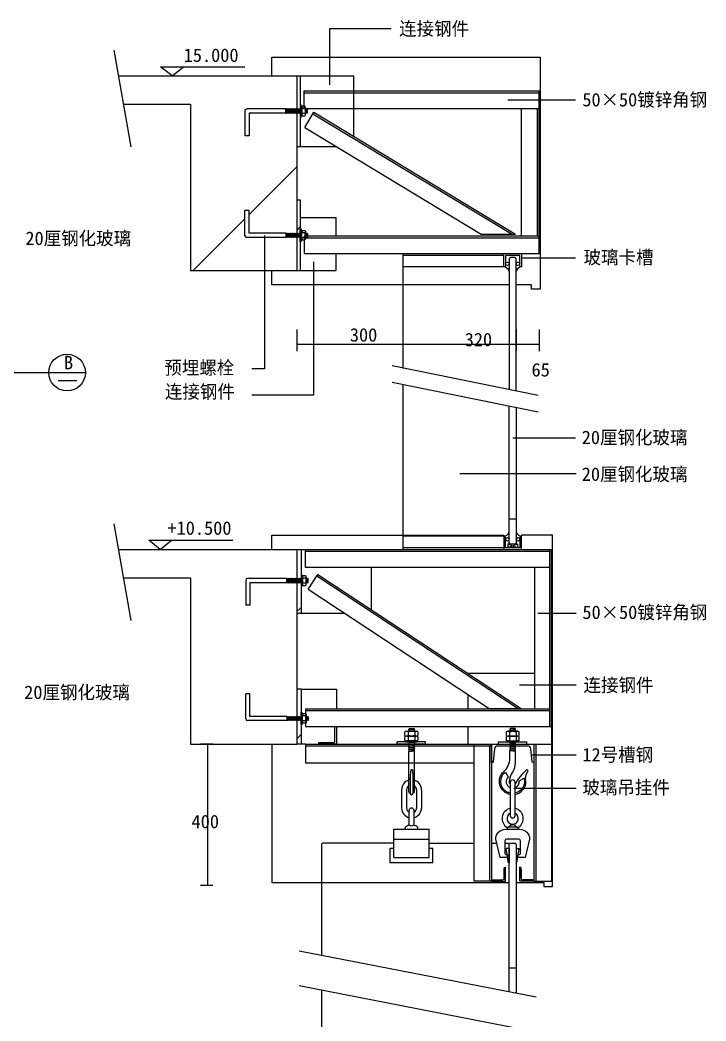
# Model space of a CAD drawing. Header units: metres. Extents: x 109725 to 113155, y 37752 to 42368.
# Drawn here: x 111217 to 113155, y 39538 to 42368 of the extents above; entities that cross this region are included whole.
import ezdxf

# ---------------------------------------------------------------- set-up
doc = ezdxf.new("R2010")
doc.units = ezdxf.units.M
for name, color, linetype in [('2', 2, 'Continuous'), ('3', 5, 'Continuous'), ('4', 4, 'Continuous'), ('7', 7, 'Continuous'), ('BH', 3, 'Continuous'), ('Dim', 3, 'Continuous'), ('TEXT', 7, 'Continuous')]:
    doc.layers.add(name, color=color, linetype=linetype)

# ---------------------------------------------------------------- blocks, each defined once
blk = doc.blocks.new('YU')
for p, q in [((28.5, 12), (139.37, 12)), ((28.5, 0), (132.37, 0))]:
    blk.add_line(p, q)
at = {"layer": '3'}
for p, q in [((-30.5, 0), (-31.5, 12)), ((-29.4, 11.05), (-28.6, 0.95)), ((-26.5, 0), (-27.5, 12)), ((-26.5, 0), (-26.5, 11.55)), ((-25.3, 12.7), (-17.4, 12.7)), ((-16.2, 15.9), (-16.2, -4.35)), ((-14.1, -6.08), (-14.1, 17.63)), ((-12, 0), (-12, 11.55)), ((-10.9, 11.05), (-10.1, 0.95)), ((-8, 0), (-9, 12)), ((-6.9, 11.05), (-6.1, 0.95)), ((-4, 0), (-5, 12)), ((-2.9, 11.05), (-2.1, 0.95)), ((0, 0), (-1, 12)), ((1.1, 11.05), (1.9, 0.95)), ((4, 0), (3, 12)), ((5.1, 11.05), (5.9, 0.95)), ((8, 0), (7, 12)), ((9.1, 11.05), (9.9, 0.95)), ((12, 0), (11, 12)), ((13.1, 11.05), (13.9, 0.95)), ((16, 0), (15, 12)), ((17.1, 11.05), (17.9, 0.95)), ((20, 0), (19, 12)), ((21.1, 11.05), (21.9, 0.95)), ((24, 0), (23, 12)), ((25.1, 11.05), (25.9, 0.95)), ((28, 0), (27, 12)), ((28.5, 0), (28.5, 12)), ((-25.3, -1.16), (-17.4, -1.15))]:
    blk.add_line(p, q, dxfattribs=at)
for points in [[(28.5, 0.25), (28, 0), (25.9, 0.95), (24, 0), (21.9, 0.95), (20, 0), (17.9, 0.95), (16, 0), (13.9, 0.95), (12, 0), (9.9, 0.95), (8, 0), (5.9, 0.95), (4, 0), (1.9, 0.95), (0, 0), (-2.1, 0.95), (-4, 0), (-6.1, 0.95), (-8, 0), (-10.1, 0.95), (-12, 0), (-12, -12.08), (-14.1, -12.08), (-14.1, -6.08), (-16.2, -6.08), (-16.2, -4.35, -0.2), (-17.6, -8.08), (-25.1, -8.08, -0.2), (-26.5, -4.66), (-26.5, 0), (-28.6, 0.95), (-30.5, 0), (-32.5, 0.91), (-32.5, 11.5), (-31.5, 12), (-29.4, 11.05), (-27.5, 12), (-26.5, 11.55), (-26.5, 16.2, -0.23), (-25.1, 19.63), (-17.6, 19.63, -0.19), (-16.2, 15.9), (-16.2, 17.63), (-14.1, 17.63), (-14.1, 23.63), (-12, 23.63), (-12, 11.55), (-10.9, 11.05), (-9, 12), (-6.9, 11.05), (-5, 12), (-2.9, 11.05), (-1, 12), (1.1, 11.05), (3, 12), (5.1, 11.05), (7, 12), (9.1, 11.05), (11, 12), (13.1, 11.05), (15, 12), (17.1, 11.05), (19, 12), (21.1, 11.05), (23, 12), (25.1, 11.05), (27, 12), (28.5, 11.32)], [(-26.5, 15.9, 0.22), (-25.3, 12.7, 0.17), (-25.3, -1.16, 0.1), (-26.5, -4.36)], [(-16.2, 15.9, -0.22), (-17.4, 12.7, -0.17), (-17.4, -1.15, -0.1), (-16.2, -4.35)]]:
    blk.add_lwpolyline(points, format="xyb", dxfattribs=at)
at = {"layer": 'BH'}
for p, q in [((132.37, 0), (132.37, -63.81)), ((144.37, 7), (144.37, -63.81)), ((132.37, -63.81), (144.37, -63.81))]:
    blk.add_line(p, q, dxfattribs=at)
blk.add_arc((139.37, 7), 5, 0, 90, dxfattribs=at)
blk = doc.blocks.new('C5')
for p, q in [((-5, 45), (-5, 10)), ((0, 50), (0, 0)), ((0, 49.69), (0, 12.69)), ((0, 48.64), (0, 48.64)), ((0, 35.94), (0, 35.94)), ((-50, 0), (-50, 0)), ((0, 0), (-50, 0)), ((-10, 5), (-45, 5)), ((-42, 5), (-13, 5))]:
    blk.add_line(p, q)
for centre, start, end in [((0, 45), 90, 180), ((-45, 0), 90, 180), ((-10, 10), 270, 0)]:
    blk.add_arc(centre, 5, start, end)
blk = doc.blocks.new('ST-U12')
at = {"layer": '4', "color": 7}
blk.add_lwpolyline([(53, 119.5), (53, 120), (0, 120), (0, 0), (53, 0), (53, 0.5, 0.38), (49.02, 4.96), (14.5, 9, -0.41), (5.5, 18), (5.5, 102, -0.41), (14.5, 111), (49.02, 115.04, 0.38)], format="xyb", close=True, dxfattribs=at)
blk = doc.blocks.new('ST-L50')
at = {"layer": '7'}
blk.add_lwpolyline([(0, 1, 0.41), (1, 0), (50, 0), (50, 2.67, 0.41), (48, 4.67), (6.67, 4.67, -0.41), (4.67, 6.67), (4.67, 48, 0.41), (2.67, 50), (0, 50)], format="xyb", close=True, dxfattribs=at)

msp = doc.modelspace()

# ---------------------------------------------------------------- hatches: boundary and pattern name
at = {"layer": 'BH'}
h = msp.add_hatch(dxfattribs=at)
h.set_pattern_fill('AR-CONC', scale=20)
h.paths.add_polyline_path([(111852.33, 42041.02), (111852.33, 42111.83, -0.41), (111857.33, 42116.83), (111969.7, 42116.83), (111971.61, 42115.88), (111975.76, 42117.77), (111975.61, 42115.88), (111979.76, 42117.77), (111979.61, 42115.88), (111983.76, 42117.77), (111983.61, 42115.88), (111987.76, 42117.77), (111987.61, 42115.88), (111991.76, 42117.77), (111991.61, 42115.88), (111995.76, 42117.77), (111995.61, 42115.88), (111998.71, 42117.29), (111998.71, 42210.06), (111494.37, 42210.06), (111508.44, 42130.06), (111698.71, 42130.06), (111698.71, 41660.06), (111998.71, 41660.06), (111998.71, 41752.83), (111995.61, 41754.24), (111991.76, 41752.31), (111991.76, 41752.35), (111987.61, 41754.24), (111983.76, 41752.31), (111983.76, 41752.35), (111979.61, 41754.24), (111975.76, 41752.31), (111975.76, 41752.35), (111971.61, 41754.24), (111968.2, 41752.53), (111968.2, 41753.28), (111857.33, 41753.28, -0.41), (111852.33, 41758.28), (111852.33, 41829.09), (111864.33, 41829.09), (111864.33, 41765.28), (111968.7, 41765.28), (111970.8, 41764.33), (111974.65, 41766.25), (111974.65, 41766.22), (111978.8, 41764.33), (111982.65, 41766.25), (111982.65, 41766.22), (111986.8, 41764.33), (111990.65, 41766.25), (111990.65, 41766.22), (111994.8, 41764.33), (111998.71, 41766.28), (111998.71, 42103.83), (111994.8, 42105.78), (111990.65, 42103.9), (111990.8, 42105.78), (111986.65, 42103.9), (111986.8, 42105.78), (111982.65, 42103.9), (111982.8, 42105.78), (111978.65, 42103.9), (111978.8, 42105.78), (111974.65, 42103.9), (111974.8, 42105.78), (111970.65, 42103.9), (111970.8, 42105.78), (111968.2, 42104.6), (111968.2, 42104.83), (111864.33, 42104.83), (111864.33, 42041.02)])
h = msp.add_hatch(dxfattribs=at)
h.set_pattern_fill('ANSI31', scale=400)
h.paths.add_polyline_path([(111864.33, 42041.02), (111852.33, 42041.02), (111852.33, 42111.83, -0.41), (111857.33, 42116.83), (111968.2, 42116.83), (111968.2, 42116.15), (111969.7, 42116.83), (111971.61, 42115.88), (111973.7, 42116.83), (111975.61, 42115.88), (111977.7, 42116.83), (111979.61, 42115.88), (111981.7, 42116.83), (111983.61, 42115.88), (111985.7, 42116.83), (111987.61, 42115.88), (111989.7, 42116.83), (111991.61, 42115.88), (111993.7, 42116.83), (111995.61, 42115.88), (111997.7, 42116.83), (111998.71, 42116.33), (111998.71, 42210.06), (111494.37, 42210.06), (111508.44, 42130.06), (111698.71, 42130.06), (111698.71, 41660.06), (111998.71, 41660.06), (111998.71, 41753.78), (111997.7, 41753.28), (111995.61, 41754.24), (111993.7, 41753.28), (111991.61, 41754.24), (111989.7, 41753.28), (111987.61, 41754.24), (111985.7, 41753.28), (111983.61, 41754.24), (111981.7, 41753.28), (111979.61, 41754.24), (111977.7, 41753.28), (111975.61, 41754.24), (111973.7, 41753.28), (111971.61, 41754.24), (111969.7, 41753.28), (111968.2, 41753.97), (111968.2, 41753.28), (111857.33, 41753.28, -0.41), (111852.33, 41758.28), (111852.33, 41829.09), (111864.33, 41829.09), (111864.33, 41765.28), (111968.7, 41765.28), (111970.8, 41764.33), (111972.7, 41765.28), (111974.8, 41764.33), (111976.7, 41765.28), (111978.8, 41764.33), (111980.7, 41765.28), (111982.8, 41764.33), (111984.7, 41765.28), (111986.8, 41764.33), (111988.7, 41765.28), (111990.8, 41764.33), (111992.7, 41765.28), (111994.8, 41764.33), (111996.7, 41765.28), (111998.71, 41764.37), (111998.71, 42105.74), (111996.7, 42104.83), (111994.8, 42105.78), (111992.7, 42104.83), (111990.8, 42105.78), (111988.7, 42104.83), (111986.8, 42105.78), (111984.7, 42104.83), (111982.8, 42105.78), (111980.7, 42104.83), (111978.8, 42105.78), (111976.7, 42104.83), (111974.8, 42105.78), (111972.7, 42104.83), (111970.8, 42105.78), (111968.2, 42104.6), (111968.2, 42104.83), (111864.33, 42104.83)])
h = msp.add_hatch(dxfattribs=at)
h.set_pattern_fill('ANSI32', scale=40)
h.paths.add_polyline_path([(111998.71, 42010.06), (112008.71, 42010.06), (112008.71, 42210.06), (111998.71, 42210.06)])
h.paths.add_polyline_path([(111998.71, 41660.06), (112008.71, 41660.06), (112008.71, 41860.06), (111998.71, 41860.06)])
h = msp.add_hatch(dxfattribs=at)
h.set_pattern_fill('PLAST', scale=200)
h.paths.add_polyline_path([(112618.71, 41607.06), (112598.71, 41607.06), (112598.71, 41323.09), (112618.71, 41319.04)])
h.paths.add_polyline_path([(112618.71, 41693.32), (112615.71, 41696.32), (112601.71, 41696.32), (112598.71, 41693.32), (112598.71, 41607.06), (112618.71, 41607.06)])
h = msp.add_hatch(dxfattribs=at)
h.set_pattern_fill('AR-RROOF', scale=200)
h.paths.add_polyline_path([(112298.71, 41607.06), (112298.71, 41383.86), (112598.71, 41323.09), (112598.71, 41607.06)])
h.paths.add_polyline_path([(112598.71, 41607.06), (112598.71, 41659.3, 0.24), (112583.71, 41670.2), (112298.71, 41670.2), (112298.71, 41607.06)])
h.paths.add_polyline_path([(112598.71, 41275.98), (112298.71, 41336.75), (112298.71, 40912.15), (112583.71, 40912.15), (112583.71, 40909.15, 0.25), (112598.71, 40919.36)])
h.paths.add_polyline_path([(112583.71, 40909.15), (112583.71, 40912.15), (112298.71, 40912.15), (112298.71, 40909.15)])
h = msp.add_hatch(dxfattribs=at)
h.set_pattern_fill('PLAST', scale=200)
h.paths.add_polyline_path([(112618.71, 41271.93), (112598.71, 41275.98), (112598.71, 40900.84, -0.04), (112598.71, 40900.04), (112598.71, 40889.59), (112601.71, 40886.59), (112615.71, 40886.59), (112618.71, 40889.59)])
h = msp.add_hatch(dxfattribs=at)
h.set_pattern_fill('AR-CONC', scale=20)
h.paths.add_polyline_path([(111998.71, 40871.15), (111494.37, 40871.15), (111508.44, 40791.15), (111698.71, 40791.15), (111698.71, 40321.15), (111998.71, 40321.15), (111998.71, 40387.91), (111997.61, 40388.41), (111993.76, 40386.48), (111993.76, 40386.52), (111989.61, 40388.41), (111985.76, 40386.48), (111985.76, 40386.52), (111981.61, 40388.41), (111977.76, 40386.48), (111977.76, 40386.52), (111973.61, 40388.41), (111970.2, 40386.7), (111970.2, 40387.45), (111859.33, 40387.45, -0.41), (111854.33, 40392.45), (111854.33, 40463.26), (111866.33, 40463.26), (111866.33, 40399.45), (111970.7, 40399.45), (111972.8, 40398.5), (111976.65, 40400.43), (111976.65, 40400.39), (111980.8, 40398.5), (111984.65, 40400.43), (111984.65, 40400.39), (111988.8, 40398.5), (111992.65, 40400.43), (111992.65, 40400.39), (111996.8, 40398.5), (111998.71, 40399.45), (111998.71, 40777.25), (111996.8, 40778.2), (111992.65, 40776.32), (111992.8, 40778.2), (111988.65, 40776.32), (111988.8, 40778.2), (111984.65, 40776.32), (111984.8, 40778.2), (111980.65, 40776.32), (111980.8, 40778.2), (111976.65, 40776.32), (111976.8, 40778.2), (111972.65, 40776.32), (111972.8, 40778.2), (111970.2, 40777.02), (111970.2, 40777.25), (111866.33, 40777.25), (111866.33, 40713.44), (111854.33, 40713.44), (111854.33, 40784.25, -0.41), (111859.33, 40789.25), (111971.7, 40789.25), (111973.61, 40788.3), (111977.76, 40790.19), (111977.61, 40788.3), (111981.76, 40790.19), (111981.61, 40788.3), (111985.76, 40790.19), (111985.61, 40788.3), (111989.76, 40790.19), (111989.61, 40788.3), (111993.76, 40790.19), (111993.61, 40788.3), (111997.76, 40790.19), (111997.61, 40788.3), (111998.71, 40788.8)])
h = msp.add_hatch(dxfattribs=at)
h.set_pattern_fill('ANSI31', scale=400)
h.paths.add_polyline_path([(111998.71, 40871.15), (111494.37, 40871.15), (111508.44, 40791.15), (111698.71, 40791.15), (111698.71, 40321.15), (111998.71, 40321.15), (111998.71, 40387.91), (111997.61, 40388.41), (111995.7, 40387.45), (111993.61, 40388.41), (111991.7, 40387.45), (111989.61, 40388.41), (111987.7, 40387.45), (111985.61, 40388.41), (111983.7, 40387.45), (111981.61, 40388.41), (111979.7, 40387.45), (111977.61, 40388.41), (111975.7, 40387.45), (111973.61, 40388.41), (111971.7, 40387.45), (111970.2, 40388.14), (111970.2, 40387.45), (111859.33, 40387.45, -0.41), (111854.33, 40392.45), (111854.33, 40463.26), (111866.33, 40463.26), (111866.33, 40399.45), (111970.7, 40399.45), (111972.8, 40398.5), (111974.7, 40399.45), (111976.8, 40398.5), (111978.7, 40399.45), (111980.8, 40398.5), (111982.7, 40399.45), (111984.8, 40398.5), (111986.7, 40399.45), (111988.8, 40398.5), (111990.7, 40399.45), (111992.8, 40398.5), (111994.7, 40399.45), (111996.8, 40398.5), (111998.71, 40399.45), (111998.71, 40777.25), (111996.8, 40778.2), (111994.7, 40777.25), (111992.8, 40778.2), (111990.7, 40777.25), (111988.8, 40778.2), (111986.7, 40777.25), (111984.8, 40778.2), (111982.7, 40777.25), (111980.8, 40778.2), (111978.7, 40777.25), (111976.8, 40778.2), (111974.7, 40777.25), (111972.8, 40778.2), (111970.2, 40777.02), (111970.2, 40777.25), (111866.33, 40777.25), (111866.33, 40713.44), (111854.33, 40713.44), (111854.33, 40784.25, -0.41), (111859.33, 40789.25), (111970.2, 40789.25), (111970.2, 40788.57), (111971.7, 40789.25), (111973.61, 40788.3), (111975.7, 40789.25), (111977.61, 40788.3), (111979.7, 40789.25), (111981.61, 40788.3), (111983.7, 40789.25), (111985.61, 40788.3), (111987.7, 40789.25), (111989.61, 40788.3), (111991.7, 40789.25), (111993.61, 40788.3), (111995.7, 40789.25), (111997.61, 40788.3), (111998.71, 40788.8)])
h = msp.add_hatch(dxfattribs=at)
h.set_pattern_fill('ANSI32', scale=40)
h.paths.add_polyline_path([(112010.71, 40764.82), (112010.52, 40764.82), (112010.52, 40776.79), (111998.71, 40776.79), (111998.71, 40691.93), (112010.71, 40691.93)])
h.paths.add_polyline_path([(111998.71, 40788.79), (112010.52, 40788.79), (112010.52, 40800.76), (112010.71, 40800.76), (112010.71, 40871.15), (111998.71, 40871.15)])
h = msp.add_hatch(dxfattribs=at)
h.set_pattern_fill('ANSI32', scale=40)
h.paths.add_polyline_path([(111998.71, 40476.15), (112010.71, 40476.15), (112010.71, 40399.45), (112008.8, 40398.5), (112006.7, 40399.45), (112004.8, 40398.5), (112002.7, 40399.45), (112000.8, 40398.5), (111998.71, 40399.45)])
h.paths.add_polyline_path([(111998.71, 40387.91), (111999.7, 40387.45), (112001.61, 40388.41), (112003.7, 40387.45), (112005.61, 40388.41), (112007.7, 40387.45), (112009.61, 40388.41), (112010.71, 40387.91), (112010.71, 40375.82), (112010.71, 40321.15), (111998.71, 40321.15)])
h = msp.add_hatch(dxfattribs=at)
h.set_pattern_fill('AR-RROOF', scale=200)
h.paths.add_polyline_path([(112498.71, 40041.03), (112373.06, 40041.03), (112373.06, 40025.7), (112383.06, 40025.7), (112383.06, 39985.14), (112263.06, 39985.14), (112263.06, 40025.7), (112273.06, 40025.7), (112273.06, 40041.03), (112071.71, 40041.03), (112068.71, 40038.03), (112068.71, 39918.15), (112598.71, 39918.15), (112598.71, 39985.14), (112597.21, 39985.14), (112593.71, 40006.9), (112593.71, 40003.9, -0.41), (112590.21, 40000.4), (112573.71, 40000.4), (112563.55, 40041.03), (112548.71, 40041.03), (112548.71, 39921.15, -0.41), (112552.71, 39925.15), (112580.71, 39925.15, 0.41), (112584.71, 39929.15), (112584.71, 39957.15, -0.41), (112588.71, 39961.15), (112588.71, 39921.15), (112548.71, 39921.15), (112498.71, 39921.15)])
h.paths.add_polyline_path([(112598.71, 40038.03), (112595.71, 40041.03), (112586.71, 40041.03), (112586.71, 40011.9, 0.41), (112589.21, 40009.4), (112591.21, 40009.4, -0.32), (112593.58, 40007.68), (112590.67, 40025.7), (112598.71, 40025.7)])
h.paths.add_polyline_path([(112068.71, 39918.15), (112068.71, 39723.3), (112598.71, 39620.32), (112598.71, 39918.15)])
h = msp.add_hatch(dxfattribs=at)
h.set_pattern_fill('PLAST', scale=200)
h.paths.add_polyline_path([(112618.71, 40038.03), (112615.71, 40041.03), (112601.71, 40041.03), (112598.71, 40038.03), (112598.71, 39918.15), (112618.71, 39918.15)])
h.paths.add_polyline_path([(112618.71, 39918.15), (112598.71, 39918.15), (112598.71, 39620.32), (112618.71, 39616.43)])
h = msp.add_hatch(dxfattribs=at)
h.set_pattern_fill('AR-RROOF', scale=200)
h.paths.add_polyline_path([(112598.71, 39521.94), (112068.71, 39624.93), (112068.71, 38770.4), (112598.71, 38667.41)])
h.paths.add_polyline_path([(112068.71, 38672.02), (112068.71, 38259.7), (112583.71, 38259.7, 0.78), (112598.71, 38259.7), (112598.71, 38569.04)])
h.paths.add_polyline_path([(112068.71, 38259.7), (112068.71, 38189.7), (112583.71, 38189.7), (112583.71, 38259.7)])
h.paths.add_polyline_path([(112598.71, 38259.7, -0.78), (112583.71, 38259.7), (112583.71, 38189.7, 0.24), (112598.71, 38200.6)])

# ---------------------------------------------------------------- linework, layer by layer
msp.add_line((111324.91, 41348.7), (111377.25, 41348.7))
at = {"layer": '2'}
for p, q in [((111494.37, 42210.06), (111998.71, 42210.06)), ((111998.71, 42210.06), (111998.71, 41660.06)), ((111508.44, 42130.06), (111698.71, 42130.06)), ((111698.71, 42130.06), (111698.71, 41660.06)), ((111698.71, 41660.06), (111998.71, 41660.06)), ((111494.37, 40871.15), (111998.71, 40871.15)), ((111998.71, 40871.15), (111998.71, 40321.15)), ((111508.44, 40791.15), (111698.71, 40791.15)), ((111698.71, 40791.15), (111698.71, 40321.15)), ((111698.71, 40791.15), (111698.71, 40321.15)), ((111698.71, 40321.15), (111998.71, 40321.15)), ((111698.71, 40321.15), (111998.71, 40321.15))]:
    msp.add_line(p, q, dxfattribs=at)
at = {"layer": '3'}
for p, q in [((111481.56, 42282.87), (111529.63, 42009.6)), ((112008.71, 42210.06), (112008.71, 42010.06)), ((112018.71, 42162.46), (112683.71, 42162.46)), ((112678.71, 41757.51), (112678.71, 42117.46)), ((112044.54, 42103.02), (112606.91, 41762.52)), ((111998.71, 41860.06), (112008.71, 41860.06)), ((112008.71, 41860.06), (112008.71, 41660.06)), ((112008.71, 41785.06), (112008.71, 41735.06)), ((112019.97, 41752.51), (112683.71, 41752.51)), ((112520.03, 41762.52), (112616.57, 41762.52)), ((112583.71, 41702.51), (112298.71, 41702.51)), ((112621.99, 41702.51), (112595.42, 41702.51)), ((111998.71, 41660.06), (112008.71, 41660.06)), ((111998.71, 41660.06), (112008.71, 41660.06)), ((110866.65, 41371.21), (111289.79, 41371.35)), ((112680.77, 41306.47), (112268.2, 41390.04)), ((112680.77, 41259.36), (112268.2, 41342.93)), ((111481.56, 40943.97), (111529.63, 40670.69)), ((112010.71, 40871.15), (112010.71, 40691.15)), ((112022.24, 40866.15), (112713.71, 40866.15)), ((112583.71, 40876.15), (112298.71, 40876.15)), ((112621.99, 40886.59), (112595.42, 40876.15)), ((112621.99, 40876.15), (112595.42, 40886.59)), ((112621.99, 40876.15), (112595.42, 40876.15)), ((112713.71, 40371.15), (112713.71, 40871.15)), ((111854.33, 40784.25), (111854.33, 40713.44)), ((111970.2, 40789.25), (111859.33, 40789.25)), ((111970.2, 40777.25), (111866.33, 40777.25)), ((111866.33, 40777.25), (111866.33, 40713.44)), ((111970.2, 40777.25), (111970.2, 40789.25)), ((111970.7, 40777.25), (111971.7, 40789.25)), ((111973.61, 40788.3), (111972.8, 40778.2)), ((111974.7, 40777.25), (111975.7, 40789.25)), ((111977.61, 40788.3), (111976.8, 40778.2)), ((111978.7, 40777.25), (111979.7, 40789.25)), ((111981.61, 40788.3), (111980.8, 40778.2)), ((111982.7, 40777.25), (111983.7, 40789.25)), ((111985.61, 40788.3), (111984.8, 40778.2)), ((111986.7, 40777.25), (111987.7, 40789.25)), ((111989.61, 40788.3), (111988.8, 40778.2)), ((111990.7, 40777.25), (111991.7, 40789.25)), ((111993.61, 40788.3), (111992.8, 40778.2)), ((111994.7, 40777.25), (111995.7, 40789.25)), ((111997.61, 40788.3), (111996.8, 40778.2)), ((111998.7, 40777.25), (111999.7, 40789.25)), ((112001.61, 40788.3), (112000.8, 40778.2)), ((112002.7, 40777.25), (112003.7, 40789.25)), ((112005.61, 40788.3), (112004.8, 40778.2)), ((112006.7, 40777.25), (112007.7, 40789.25)), ((112009.61, 40788.3), (112008.8, 40778.2)), ((112010.71, 40777.25), (112010.71, 40788.8)), ((112012.81, 40771.17), (112012.81, 40794.88)), ((112014.91, 40793.15), (112014.91, 40772.9)), ((112024, 40789.95), (112016.11, 40789.95)), ((112024, 40776.09), (112016.11, 40776.1)), ((112025.2, 40777.25), (112026.2, 40789.25)), ((112025.2, 40777.25), (112025.21, 40788.8)), ((112028.11, 40788.3), (112027.3, 40778.2)), ((112029.2, 40777.25), (112030.2, 40789.25)), ((112055.44, 40796.68), (112623.89, 40422.08)), ((111866.33, 40713.44), (111854.33, 40713.44)), ((112010.71, 40476.15), (111998.71, 40476.15)), ((112010.71, 40476.15), (112010.71, 40321.15)), ((111866.33, 40463.26), (111854.33, 40463.26)), ((111854.33, 40392.45), (111854.33, 40463.26)), ((111866.33, 40399.45), (111866.33, 40463.26)), ((112023.23, 40416.15), (112713.71, 40416.15)), ((111970.2, 40387.45), (111859.33, 40387.45)), ((111970.2, 40399.45), (111866.33, 40399.45)), ((111970.2, 40399.45), (111970.2, 40387.45)), ((111970.7, 40399.45), (111971.7, 40387.45)), ((111973.61, 40388.41), (111972.8, 40398.5)), ((111974.7, 40399.45), (111975.7, 40387.45)), ((111977.61, 40388.41), (111976.8, 40398.5)), ((111978.7, 40399.45), (111979.7, 40387.45)), ((111981.61, 40388.41), (111980.8, 40398.5)), ((111982.7, 40399.45), (111983.7, 40387.45)), ((111985.61, 40388.41), (111984.8, 40398.5)), ((111986.7, 40399.45), (111987.7, 40387.45)), ((111989.61, 40388.41), (111988.8, 40398.5)), ((111990.7, 40399.45), (111991.7, 40387.45)), ((111993.61, 40388.41), (111992.8, 40398.5)), ((111994.7, 40399.45), (111995.7, 40387.45)), ((111997.61, 40388.41), (111996.8, 40398.5)), ((111998.7, 40399.45), (111999.7, 40387.45)), ((112001.61, 40388.41), (112000.8, 40398.5)), ((112002.7, 40399.45), (112003.7, 40387.45)), ((112005.61, 40388.41), (112004.8, 40398.5)), ((112006.7, 40399.45), (112007.7, 40387.45)), ((112009.61, 40388.41), (112008.8, 40398.5)), ((112010.71, 40399.45), (112010.71, 40387.91)), ((112012.81, 40405.54), (112012.81, 40381.82)), ((112014.91, 40383.55), (112014.91, 40403.81)), ((112024, 40400.61), (112016.11, 40400.61)), ((112024, 40386.75), (112016.11, 40386.75)), ((112025.2, 40399.45), (112026.2, 40387.45)), ((112025.2, 40399.45), (112025.21, 40387.91)), ((112028.11, 40388.41), (112027.3, 40398.5)), ((112029.2, 40399.45), (112030.2, 40387.45)), ((112304.28, 40345.55), (112304.28, 40355.55)), ((112308.85, 40357.42), (112315.06, 40357.42)), ((112313.52, 40355.82), (112313.52, 40345.29)), ((112315.06, 40362.75), (112316.27, 40365.42)), ((112315.06, 40362.75), (112331.06, 40364.09)), ((112316.33, 40360.21), (112315.06, 40362.75)), ((112315.06, 40357.42), (112316.33, 40360.21)), ((112315.06, 40357.42), (112331.06, 40358.75)), ((112315.06, 40357.42), (112330.45, 40357.42)), ((112316.27, 40365.42), (112330.39, 40365.42)), ((112329.79, 40361.29), (112316.33, 40360.21)), ((112331.06, 40364.09), (112329.79, 40361.29)), ((112329.79, 40361.29), (112331.06, 40358.75)), ((112330.39, 40365.42), (112331.06, 40364.09)), ((112331.06, 40358.75), (112330.45, 40357.42)), ((112330.45, 40357.42), (112336.66, 40357.42)), ((112332, 40355.82), (112332, 40345.29)), ((112341.23, 40355.55), (112341.23, 40345.55)), ((112590.54, 40355.55), (112590.53, 40345.55)), ((112601.31, 40357.42), (112595.11, 40357.42)), ((112599.77, 40355.82), (112599.77, 40345.29)), ((112601.38, 40365.42), (112600.71, 40364.09)), ((112600.71, 40364.09), (112601.98, 40361.29)), ((112616.71, 40362.75), (112600.71, 40364.09)), ((112601.98, 40361.29), (112600.71, 40358.75)), ((112600.71, 40358.75), (112601.31, 40357.42)), ((112616.71, 40357.42), (112600.71, 40358.75)), ((112616.71, 40357.42), (112601.31, 40357.42)), ((112615.5, 40365.42), (112601.38, 40365.42)), ((112601.98, 40361.29), (112615.44, 40360.21)), ((112615.44, 40360.21), (112616.71, 40362.75)), ((112616.71, 40357.42), (112615.44, 40360.21)), ((112616.71, 40362.75), (112615.5, 40365.42)), ((112622.92, 40357.42), (112616.71, 40357.42)), ((112618.25, 40355.82), (112618.25, 40345.29)), ((112627.48, 40345.55), (112627.49, 40355.55)), ((112362.76, 40327.15), (112282.76, 40327.15)), ((112282.76, 40321.15), (112282.76, 40327.15)), ((112304.29, 40331.82), (112304.28, 40341.82)), ((112306.96, 40329.95), (112309.26, 40329.95)), ((112306.96, 40327.15), (112306.96, 40329.95)), ((112306.96, 40327.15), (112338.57, 40327.15)), ((112309.25, 40343.69), (112336.66, 40343.69)), ((112336.27, 40329.95), (112309.26, 40329.95)), ((112313.52, 40342.09), (112313.52, 40331.55)), ((112329.79, 40325.69), (112316.33, 40324.61)), ((112332, 40342.09), (112332, 40331.55)), ((112336.27, 40329.95), (112338.57, 40329.95)), ((112338.57, 40329.95), (112338.57, 40327.15)), ((112341.23, 40341.82), (112341.24, 40331.82)), ((112362.76, 40321.15), (112362.76, 40327.15)), ((112569.01, 40327.15), (112649.01, 40327.15)), ((112569.01, 40321.15), (112569.01, 40327.15)), ((112590.54, 40341.82), (112590.53, 40331.82)), ((112595.5, 40329.95), (112593.2, 40329.95)), ((112593.2, 40329.95), (112593.2, 40327.15)), ((112624.81, 40327.15), (112593.2, 40327.15)), ((112622.51, 40343.69), (112595.1, 40343.69)), ((112595.5, 40329.95), (112622.51, 40329.95)), ((112599.77, 40342.09), (112599.77, 40331.55)), ((112601.97, 40325.69), (112615.44, 40324.61)), ((112618.25, 40342.09), (112618.24, 40331.55)), ((112624.81, 40329.95), (112622.51, 40329.95)), ((112624.81, 40327.15), (112624.81, 40329.95)), ((112627.48, 40331.82), (112627.49, 40341.82)), ((112649.01, 40321.15), (112649.01, 40327.15)), ((112010.71, 40321.15), (111998.71, 40321.15)), ((112548.8, 40315.65), (112023.23, 40315.65)), ((112362.76, 40321.15), (112282.76, 40321.15)), ((112315.06, 40321.82), (112331.06, 40323.15)), ((112315.06, 40316.49), (112331.06, 40317.82)), ((112315.06, 40311.15), (112331.06, 40312.49)), ((112315.06, 40305.82), (112331.06, 40307.15)), ((112315.06, 40300.49), (112331.06, 40301.82)), ((112315.06, 40269.52), (112315.06, 40300.49)), ((112329.79, 40320.36), (112316.33, 40319.28)), ((112329.79, 40315.03), (112316.33, 40313.95)), ((112329.79, 40309.69), (112316.33, 40308.61)), ((112329.79, 40304.36), (112316.33, 40303.28)), ((112331.06, 40269.52), (112331.06, 40301.82)), ((112548.71, 40321.15), (112548.71, 39933.15)), ((112569.01, 40321.15), (112649.01, 40321.15)), ((112616.71, 40321.82), (112600.71, 40323.15)), ((112616.71, 40316.49), (112600.71, 40317.82)), ((112616.71, 40311.15), (112600.71, 40312.49)), ((112616.71, 40305.82), (112600.71, 40307.15)), ((112616.71, 40300.49), (112600.71, 40301.82)), ((112601.97, 40320.36), (112615.44, 40319.28)), ((112601.97, 40315.03), (112615.44, 40313.95)), ((112601.97, 40309.69), (112615.44, 40308.61)), ((112601.97, 40304.36), (112615.44, 40303.28)), ((112668.71, 40321.15), (112668.71, 39933.15)), ((112320.62, 40247.02), (112319.06, 40233.6)), ((112323.59, 40248.42), (112322.53, 40248.42)), ((112325.5, 40247.02), (112327.06, 40233.6)), ((112319.06, 40233.6), (112319.06, 40181.9)), ((112327.06, 40233.6), (112327.06, 40181.9)), ((112603.59, 40092.55), (112608.71, 40092.55)), ((112613.82, 40092.55), (112608.71, 40092.55)), ((112273.06, 40052.4), (112373.06, 40052.4)), ((112598.71, 40025.7), (112590.67, 40025.7)), ((112597.21, 39985.14), (112590.67, 40025.7)), ((112598.71, 40025.7), (112598.71, 39985.14)), ((112618.71, 40025.7), (112618.71, 39985.14)), ((112618.71, 40025.7), (112626.74, 40025.7)), ((112620.2, 39985.14), (112626.74, 40025.7)), ((112598.7, 39985.14), (112597.21, 39985.14)), ((112618.7, 39985.14), (112620.2, 39985.14)), ((112675.44, 39605.41), (112005.49, 39735.59)), ((112675.44, 39507.03), (112005.49, 39637.21))]:
    msp.add_line(p, q, dxfattribs=at)
for points in [[(111970.2, 40777.5), (111970.7, 40777.25), (111972.8, 40778.2), (111974.7, 40777.25), (111976.8, 40778.2), (111978.7, 40777.25), (111980.8, 40778.2), (111982.7, 40777.25), (111984.8, 40778.2), (111986.7, 40777.25), (111988.8, 40778.2), (111990.7, 40777.25), (111992.8, 40778.2), (111994.7, 40777.25), (111996.8, 40778.2), (111998.7, 40777.25), (112000.8, 40778.2), (112002.7, 40777.25), (112004.8, 40778.2), (112006.7, 40777.25), (112008.8, 40778.2), (112010.71, 40777.25), (112010.71, 40765.17), (112012.81, 40765.17), (112012.81, 40771.17), (112014.91, 40771.17), (112014.91, 40772.9, 0.2), (112016.31, 40769.17), (112023.8, 40769.17, 0.2), (112025.2, 40772.59), (112025.21, 40777.25), (112027.3, 40778.2), (112029.2, 40777.25), (112031.2, 40778.16), (112031.2, 40788.75), (112030.2, 40789.25), (112028.11, 40788.3), (112026.2, 40789.25), (112025.21, 40788.8), (112025.21, 40793.45, 0.23), (112023.8, 40796.88), (112016.31, 40796.88, 0.19), (112014.91, 40793.15), (112014.91, 40794.88), (112012.81, 40794.88), (112012.81, 40800.88), (112010.71, 40800.88), (112010.71, 40788.8), (112009.61, 40788.3), (112007.7, 40789.25), (112005.61, 40788.3), (112003.7, 40789.25), (112001.61, 40788.3), (111999.7, 40789.25), (111997.61, 40788.3), (111995.7, 40789.25), (111993.61, 40788.3), (111991.7, 40789.25), (111989.61, 40788.3), (111987.7, 40789.25), (111985.61, 40788.3), (111983.7, 40789.25), (111981.61, 40788.3), (111979.7, 40789.25), (111977.61, 40788.3), (111975.7, 40789.25), (111973.61, 40788.3), (111971.7, 40789.25), (111970.2, 40788.57)], [(112014.91, 40793.15, 0.22), (112016.11, 40789.95, 0.17), (112016.11, 40776.1, 0.1), (112014.91, 40772.9)], [(112025.2, 40793.15, -0.22), (112024, 40789.95, -0.17), (112024, 40776.09, -0.1), (112025.2, 40772.9)], [(111970.2, 40399.2), (111970.7, 40399.45), (111972.8, 40398.5), (111974.7, 40399.45), (111976.8, 40398.5), (111978.7, 40399.45), (111980.8, 40398.5), (111982.7, 40399.45), (111984.8, 40398.5), (111986.7, 40399.45), (111988.8, 40398.5), (111990.7, 40399.45), (111992.8, 40398.5), (111994.7, 40399.45), (111996.8, 40398.5), (111998.7, 40399.45), (112000.8, 40398.5), (112002.7, 40399.45), (112004.8, 40398.5), (112006.7, 40399.45), (112008.8, 40398.5), (112010.71, 40399.45), (112010.71, 40411.54), (112012.81, 40411.54), (112012.81, 40405.54), (112014.91, 40405.54), (112014.91, 40403.81, -0.2), (112016.31, 40407.54), (112023.8, 40407.54, -0.2), (112025.2, 40404.11), (112025.21, 40399.45), (112027.3, 40398.5), (112029.2, 40399.45), (112031.2, 40398.55), (112031.2, 40387.95), (112030.2, 40387.45), (112028.11, 40388.41), (112026.2, 40387.45), (112025.21, 40387.91), (112025.21, 40383.25, -0.23), (112023.8, 40379.83), (112016.31, 40379.82, -0.19), (112014.91, 40383.55), (112014.91, 40381.82), (112012.81, 40381.82), (112012.81, 40375.82), (112010.71, 40375.82), (112010.71, 40387.91), (112009.61, 40388.41), (112007.7, 40387.45), (112005.61, 40388.41), (112003.7, 40387.45), (112001.61, 40388.41), (111999.7, 40387.45), (111997.61, 40388.41), (111995.7, 40387.45), (111993.61, 40388.41), (111991.7, 40387.45), (111989.61, 40388.41), (111987.7, 40387.45), (111985.61, 40388.41), (111983.7, 40387.45), (111981.61, 40388.41), (111979.7, 40387.45), (111977.61, 40388.41), (111975.7, 40387.45), (111973.61, 40388.41), (111971.7, 40387.45), (111970.2, 40388.14)], [(112014.91, 40383.55, -0.22), (112016.11, 40386.75, -0.17), (112016.11, 40400.61, -0.1), (112014.91, 40403.81)], [(112025.2, 40383.55, 0.22), (112024, 40386.75, 0.17), (112024, 40400.61, 0.1), (112025.2, 40403.81)], [(112336.26, 40357.42, 0.22), (112332, 40355.82, 0.17), (112313.52, 40355.82, 0.1), (112309.25, 40357.42)], [(112595.51, 40357.42, -0.22), (112599.77, 40355.82, -0.17), (112618.25, 40355.82, -0.1), (112622.52, 40357.42)], [(112336.26, 40343.69, 0.22), (112332, 40342.09, 0.17), (112313.52, 40342.09, 0.1), (112309.25, 40343.69)], [(112336.26, 40343.69, -0.22), (112332, 40345.29, -0.17), (112313.52, 40345.29, -0.1), (112309.26, 40343.69)], [(112336.27, 40329.95, -0.22), (112332, 40331.55, -0.17), (112313.52, 40331.55, -0.1), (112309.26, 40329.95)], [(112595.5, 40343.69, 0.22), (112599.77, 40345.29, 0.17), (112618.25, 40345.29, 0.1), (112622.51, 40343.69)], [(112595.5, 40329.95, 0.22), (112599.77, 40331.55, 0.17), (112618.24, 40331.55, 0.1), (112622.51, 40329.95)], [(112595.51, 40343.69, -0.22), (112599.77, 40342.09, -0.17), (112618.25, 40342.09, -0.1), (112622.51, 40343.69)], [(112601.71, 40182.61, -0.64), (112588.06, 40241.82), (112595.66, 40228.65, 0.54), (112601.71, 40198.17)], [(112617.05, 40198.78, 0.3), (112627.25, 40216.77), (112640.93, 40224.66, -0.43), (112615.71, 40182.61)]]:
    msp.add_lwpolyline(points, format="xyb", dxfattribs=at)
for points in [[(112315.06, 40300.49), (112316.33, 40303.28), (112315.06, 40305.82), (112316.33, 40308.61), (112315.06, 40311.15), (112316.33, 40313.95), (112315.06, 40316.49), (112316.33, 40319.28), (112315.06, 40321.82), (112316.33, 40324.61), (112315.06, 40327.15)], [(112330.46, 40327.15), (112329.79, 40325.69), (112331.06, 40323.15), (112329.79, 40320.36), (112331.06, 40317.82), (112329.79, 40315.03), (112331.06, 40312.49), (112329.79, 40309.69), (112331.06, 40307.15), (112329.79, 40304.36), (112331.06, 40301.82)], [(112601.31, 40327.15), (112601.97, 40325.69), (112600.71, 40323.15), (112601.97, 40320.36), (112600.71, 40317.82), (112601.97, 40315.03), (112600.71, 40312.49), (112601.97, 40309.69), (112600.71, 40307.15), (112601.97, 40304.36), (112600.71, 40301.82)], [(112616.71, 40300.49), (112615.44, 40303.28), (112616.71, 40305.82), (112615.44, 40308.61), (112616.71, 40311.15), (112615.44, 40313.95), (112616.71, 40316.49), (112615.44, 40319.28), (112616.71, 40321.82), (112615.44, 40324.61), (112616.71, 40327.15)]]:
    msp.add_lwpolyline(points, dxfattribs=at)
for centre in [(112593.71, 41678.68), (112623.71, 41678.68), (112593.71, 40899.99), (112623.71, 40899.99)]:
    msp.add_circle(centre, 4.96, dxfattribs=at)
for centre, radius, start, end in [((111859.33, 40784.25), 5, 90, 180), ((111859.33, 40392.45), 5, 180, 270), ((112308.76, 40351.11), 6.31, 89.19, 135.25), ((112336.99, 40351.7), 5.73, 42.26, 93.28), ((112594.78, 40351.7), 5.73, 86.72, 137.74), ((112623.01, 40351.11), 6.31, 44.75, 90.81), ((112308.76, 40337.38), 6.31, 89.19, 135.25), ((112308.99, 40350.54), 6.85, 226.63, 272.21), ((112308.99, 40336.8), 6.85, 226.63, 272.21), ((112336.43, 40350.8), 7.12, 268.67, 312.49), ((112336.43, 40337.07), 7.12, 268.67, 312.49), ((112336.99, 40337.97), 5.73, 42.26, 93.28), ((112595.34, 40350.8), 7.12, 227.51, 271.33), ((112595.34, 40337.07), 7.12, 227.51, 271.33), ((112594.78, 40337.97), 5.73, 86.72, 137.74), ((112622.77, 40336.8), 6.85, 267.79, 313.37), ((112622.78, 40350.54), 6.85, 267.79, 313.37), ((112623.01, 40337.38), 6.31, 44.75, 90.81), ((112322.53, 40246.42), 2, 90, 162.56), ((112323.59, 40246.42), 2, 17.44, 90), ((112323.87, 40217.29), 9.18, 127.68, 163.56), ((112318.56, 40224.17), 0.5, 0, 127.68), ((112327.56, 40224.17), 0.5, 52.32, 180), ((112322.25, 40217.29), 9.18, 16.44, 52.32), ((112608.71, 40215.4), 18.6, 292.11, 296.67), ((112608.71, 40110.4), 16, 115.94, 64.06), ((112584.13, 40109.04), 25.5, 289.65, 319.72), ((112608.71, 40011.48), 74.76, 78.43, 101.57), ((112633.86, 40109.83), 26.46, 220.77, 249.75)]:
    msp.add_arc(centre, radius, start, end, dxfattribs=at)
at = {"layer": '4'}
for points in [[(111928.71, 42210.06), (111928.71, 42263.06), (112686.71, 42263.06), (112686.71, 41607.06), (112661.71, 41607.06), (112661.71, 41619.06), (112618.71, 41619.06)], [(112598.71, 41619.06), (111928.71, 41619.06), (111928.71, 41660.06)], [(111928.71, 40871.15), (111928.71, 40912.15), (112583.71, 40912.15), (112583.71, 40909.15)], [(112618.71, 39930.15), (112696.71, 39930.15), (112696.71, 39918.15), (112721.71, 39918.15), (112721.71, 40912.15), (112633.71, 40912.15), (112633.71, 40909.15)], [(111928.71, 40321.85), (111928.71, 39930.15), (112598.71, 39930.15)]]:
    msp.add_lwpolyline(points, dxfattribs=at)
at = {"layer": '7'}
for p, q in [((111646.26, 42210.06), (111678.55, 42236.09)), ((111998.71, 42210.06), (112158.71, 42210.06)), ((112158.71, 42210.06), (112158.71, 42039.74)), ((112018.71, 42167.46), (112683.71, 42167.46)), ((112018.71, 42167.46), (112018.71, 42117.46)), ((112683.71, 41707.51), (112683.71, 42167.46)), ((112018.71, 42117.46), (112683.71, 42117.46)), ((112021.23, 42064.53), (112047.13, 42107.3)), ((112047.13, 42107.3), (112616.57, 41762.52)), ((112633.71, 41757.51), (112633.71, 42117.46)), ((112021.23, 42064.53), (112520.03, 41762.52)), ((111998.71, 42010.06), (112111.2, 42010.06)), ((112008.71, 41810.06), (112108.71, 41810.06)), ((112108.71, 41810.06), (112108.71, 41757.51)), ((112019.97, 41757.51), (112683.71, 41757.51)), ((112019.97, 41757.51), (112019.97, 41707.51)), ((112019.97, 41707.51), (112683.71, 41707.51)), ((112108.71, 41707.51), (112108.71, 41660.06)), ((112298.71, 41707.51), (112298.71, 41383.09)), ((112008.71, 41660.06), (112108.71, 41660.06)), ((112583.71, 41670.2), (112298.71, 41670.2)), ((112298.71, 41335.98), (112298.71, 40871.15)), ((111612.61, 40871.15), (111644.9, 40897.18)), ((112583.71, 40909.15), (112298.71, 40909.15)), ((111998.71, 40871.15), (112210.71, 40871.15)), ((112022.24, 40871.15), (112718.71, 40871.15)), ((112022.24, 40871.15), (112022.24, 40821.15)), ((112621.99, 40886.59), (112595.42, 40886.59)), ((112595.42, 40886.59), (112595.42, 40876.15)), ((112621.99, 40886.59), (112621.99, 40876.15)), ((112718.71, 40371.15), (112718.71, 40871.15)), ((112022.24, 40821.15), (112713.71, 40821.15)), ((112208.71, 40821.15), (112208.71, 40701.67)), ((112670.54, 40821.15), (112670.54, 40421.15)), ((112030.68, 40759.11), (112058.19, 40800.86)), ((112058.19, 40800.86), (112632.98, 40422.08)), ((112030.68, 40759.11), (112542.11, 40422.08)), ((111998.71, 40691.15), (112133.8, 40691.15)), ((112482.63, 40521.15), (112670.54, 40521.15)), ((112718.71, 40521.15), (112718.71, 40321.15)), ((112010.71, 40476.15), (112110.71, 40476.15)), ((112110.71, 40476.15), (112110.71, 40421.15)), ((112482.43, 40461.41), (112482.43, 40421.15)), ((112023.23, 40421.15), (112713.71, 40421.15)), ((112023.23, 40421.15), (112023.23, 40371.15)), ((112542.11, 40422.08), (112632.98, 40422.08)), ((112023.23, 40371.15), (112718.71, 40371.15)), ((112482.43, 40371.15), (112482.43, 40321.15)), ((112718.71, 40366.7), (112718.71, 40366.7)), ((112023.23, 40321.15), (112010.71, 40321.15)), ((112023.23, 40321.15), (112718.71, 40321.15)), ((112023.23, 40321.15), (112023.23, 40268.15)), ((112498.71, 40321.15), (112498.71, 39933.15)), ((112543.71, 40321.15), (112543.71, 39933.15)), ((112673.71, 40321.15), (112673.71, 39933.15)), ((112718.71, 40321.15), (112718.71, 39933.15)), ((112023.23, 40268.15), (112498.8, 40268.15)), ((112315.06, 40185.9), (112315.06, 40268.15)), ((112331.06, 40185.9), (112331.06, 40268.15)), ((112295.06, 40192.06), (112295.06, 40140.4)), ((112309.06, 40192.06), (112309.06, 40140.4)), ((112319.06, 40205.48), (112319.06, 40205.48)), ((112319.06, 40181.9), (112319.06, 40181.9)), ((112327.06, 40205.48), (112327.06, 40205.48)), ((112327.06, 40181.9), (112327.06, 40181.9)), ((112337.06, 40192.06), (112337.06, 40140.4)), ((112351.06, 40192.06), (112351.06, 40140.4)), ((112323.06, 40177.9), (112323.06, 40177.9)), ((112316.06, 40092.55), (112316.06, 40133.4)), ((112330.06, 40092.55), (112330.06, 40133.4)), ((112273.06, 40080.4), (112373.06, 40080.4)), ((112273.06, 40000.4), (112273.06, 40080.4)), ((112305.06, 40080.4), (112305.06, 40083.56)), ((112341.06, 40080.4), (112341.06, 40083.56)), ((112373.06, 40000.4), (112373.06, 40080.4)), ((112373.06, 40041.03), (112498.71, 40041.03)), ((112548.71, 40041.03), (112563.55, 40041.03)), ((112273.06, 40025.7), (112263.06, 40025.7)), ((112263.06, 39985.14), (112263.06, 40025.7)), ((112383.06, 40025.7), (112373.06, 40025.7)), ((112383.06, 39985.14), (112383.06, 40025.7)), ((112383.06, 39985.14), (112263.06, 39985.14)), ((112273.06, 40000.4), (112373.06, 40000.4)), ((112548.71, 39933.15), (112498.71, 39933.15)), ((112668.71, 39933.15), (112718.71, 39933.15))]:
    msp.add_line(p, q, dxfattribs=at)
for points in [[(111646.26, 42210.06), (111613.96, 42236.09), (111851.72, 42236.09)], [(112618.71, 41319.04), (112618.71, 41693.32), (112615.71, 41696.32), (112601.71, 41696.32), (112598.71, 41693.32), (112598.71, 41323.09)], [(112618.71, 41271.93), (112618.71, 40889.59), (112615.71, 40886.59), (112601.71, 40886.59), (112598.71, 40889.59), (112598.71, 41275.98)], [(111612.61, 40871.15), (111580.31, 40897.18), (111818.07, 40897.18)], [(112273.06, 40041.03), (112071.71, 40041.03), (112068.71, 40038.03), (112068.71, 39723.3)], [(112586.71, 40041.03), (112595.71, 40041.03), (112598.71, 40038.03)], [(112598.71, 39620.32), (112598.71, 40038.03), (112601.71, 40041.03), (112615.71, 40041.03), (112618.71, 40038.03), (112618.71, 39616.43)], [(112068.71, 39624.93), (112068.71, 38770.4)]]:
    msp.add_lwpolyline(points, dxfattribs=at)
for points in [[(112583.71, 41670.2), (112583.71, 41707.51), (112633.71, 41707.51), (112633.71, 41670.2, -0.41), (112628.71, 41675.2), (112628.71, 41702.51), (112588.71, 41702.51), (112588.71, 41675.2, -0.41), (112583.71, 41670.2)], [(112583.71, 40909.15), (112583.71, 40871.15), (112633.71, 40871.15), (112633.71, 40909.15, 0.39), (112628.71, 40903.46), (112628.71, 40876.15), (112588.71, 40876.15), (112588.71, 40903.46, 0.39), (112583.71, 40909.15)], [(112601.71, 40178.55, -0.62), (112583.85, 40243.47, 0.21), (112600.71, 40280.91), (112600.71, 40301.82)], [(112601.71, 40209.22, -0.18), (112599.37, 40215.4, -0.1), (112609.13, 40242.03, 0.14), (112616.71, 40268.49), (112616.71, 40300.49)], [(112615.71, 40178.55, 0.36), (112646.21, 40215.4, -0.21), (112652.2, 40245.42, 0.4), (112649.21, 40248.42, 0.09), (112615.71, 40208.94)], [(112601.71, 40139.57, 0.66), (112592.71, 40085.02), (112592.71, 40080.4)], [(112624.71, 40080.4), (112624.71, 40085.02, 0.66), (112615.71, 40139.57)]]:
    msp.add_lwpolyline(points, format="xyb", dxfattribs=at)
for points in [[(112615.71, 40119.4), (112615.71, 40213.06, 1), (112601.71, 40213.06), (112601.71, 40119.4, 1)], [(112630.71, 40011.9), (112630.71, 40047.4, 0.41), (112625.71, 40052.4), (112591.71, 40052.4, 0.41), (112586.71, 40047.4), (112586.71, 40011.9, 0.41), (112589.21, 40009.4), (112591.21, 40009.4, -0.41), (112593.71, 40006.9), (112593.71, 40003.9, -0.41), (112590.21, 40000.4), (112573.71, 40000.4), (112560.71, 40052.4, -0.41), (112588.71, 40080.4), (112628.71, 40080.4, -0.41), (112656.71, 40052.4), (112643.71, 40000.4), (112627.21, 40000.4, -0.41), (112623.71, 40003.9), (112623.71, 40006.9, -0.41), (112626.21, 40009.4), (112628.21, 40009.4, 0.41)]]:
    msp.add_lwpolyline(points, format="xyb", close=True, dxfattribs=at)
for centre, radius, start, end in [((112580.69, 41650.28), 20.15, 26.59, 81.38), ((112636.72, 41650.28), 20.15, 98.62, 153.41), ((112580.69, 40928.38), 20.15, 278.62, 333.41), ((112636.72, 40928.38), 20.15, 206.59, 261.38), ((112323.06, 40192.06), 28, 106.6, 180), ((112323.06, 40192.06), 28, 0, 73.4), ((112323.06, 40192.06), 14, 124.85, 180), ((112322.41, 40189.24), 8.07, 204.48, 245.52), ((112323.06, 40181.9), 4, 180, 270), ((112323.06, 40181.9), 4, 270, 0), ((112323.72, 40189.24), 8.07, 294.48, 335.52), ((112323.06, 40192.06), 14, 0, 55.15), ((112323.06, 40140.4), 28, 180, 255.52), ((112323.06, 40140.4), 14, 180, 240), ((112323.06, 40133.4), 7, 0, 180), ((112323.06, 40140.4), 28, 284.48, 0), ((112323.06, 40140.4), 14, 300, 0), ((112308.56, 40083.56), 3.5, 133.99, 180), ((112327.88, 40063.55), 31.32, 112.17, 133.99), ((112323.06, 40100.03), 10.24, 226.88, 313.12), ((112318.24, 40063.55), 31.32, 46.01, 67.83), ((112337.56, 40083.56), 3.5, 0, 46.01)]:
    msp.add_arc(centre, radius, start, end, dxfattribs=at)
at = {"layer": 'BH'}
msp.add_line((112598.71, 40038.03), (112598.71, 40038.03), dxfattribs=at)
at = {"layer": 'Dim'}
for p, q in [((111998.71, 41493.38), (111998.71, 41431.75)), ((112298.71, 41493.38), (112298.71, 41431.75)), ((112298.71, 41493.38), (112298.71, 41431.75)), ((112618.71, 41493.38), (112618.71, 41431.75)), ((112618.71, 41493.38), (112618.71, 41431.75)), ((112683.71, 41493.38), (112683.71, 41431.75)), ((111998.71, 41451.75), (112298.71, 41451.75)), ((112298.71, 41451.75), (112618.71, 41451.75)), ((112618.71, 41451.75), (112683.71, 41451.75)), ((111761.5, 40321.15), (111726.58, 40321.15)), ((111746.58, 40321.15), (111746.58, 39921.15)), ((111761.5, 39921.15), (111726.58, 39921.15))]:
    msp.add_line(p, q, dxfattribs=at)
for points in [[(112091.89, 42184.87), (112091.89, 42344.26), (112265.32, 42344.26)], [(112595.1, 42142.12), (112786.72, 42142.12)], [(111907.91, 41758.93), (111907.91, 41382.23), (111872.1, 41382.23)], [(112046, 41684.34), (112046, 41307.78), (111871.65, 41307.78)], [(112633.71, 41696.01), (112786.72, 41696.01)], [(112608.88, 41186.94), (112786.72, 41186.94)], [(112459.37, 41085.77), (112788.38, 41085.77)], [(112679.65, 40691.56), (112788.38, 40691.56)], [(112628.23, 40488.7), (112788.38, 40488.7)], [(112662.61, 40290.51), (112788.38, 40290.51)], [(112611.59, 40196.49), (112788.38, 40196.49)]]:
    msp.add_lwpolyline(points, dxfattribs=at)
at = {"layer": 'TEXT'}
msp.add_lwpolyline([(111289.79, 41371.35), (111401.58, 41371.35)], dxfattribs=at)
msp.add_circle((111349.79, 41371.35), 51.79, dxfattribs=at)

# ---------------------------------------------------------------- block references
at = {"layer": '3', "xscale": -1}
for name, p in [('YU', (111996.71, 42104.83)), ('ST-L50', (112110.71, 40321.15))]:
    msp.add_blockref(name, p, dxfattribs=at)
at = {"layer": '3', "rotation": 180}
msp.add_blockref('YU', (111996.71, 41765.28), dxfattribs=at)
at = {"layer": '3', "yscale": 0.8, "zscale": 0.8}
for p, xscale, rotation in [((112588.71, 39933.15), -0.8, 90), ((112628.71, 39933.15), 0.8, 270)]:
    msp.add_blockref('C5', p, dxfattribs=dict(at, xscale=xscale, rotation=rotation))
at = {"layer": 'BH', "xscale": -1, "rotation": 90}
msp.add_blockref('ST-U12', (112668.71, 40321.15), dxfattribs=at)

# ---------------------------------------------------------------- texts
at = {"layer": 'Dim', "char_height": 38, "attachment_point": 1}
for s, insert in [('\\A1;300', (112148.71, 41496.89)), ('\\A1;320', (112473.16, 41483.69)), ('\\A1;65', (112661.99, 41398.27)), ('\\A1;400', (111701.43, 40121.15))]:
    msp.add_mtext(s, dxfattribs=dict(at, insert=insert))
at = {"layer": 'TEXT'}
for s, p in [('连接钢件', (112287.99, 42324.47)), ('15.000', (111679.15, 42249.59)), ('50×50镀锌角钢', (112805.55, 42123.82)), ('20厘钢化玻璃', (111231.93, 41731.97)), ('玻璃卡槽', (112809.03, 41678.2)), ('B', (111341.01, 41380.71)), ('预埋螺栓', (111624.47, 41366.23)), ('连接钢件', (111626.28, 41298.35)), ('20厘钢化玻璃', (112803.86, 41169.13)), ('20厘钢化玻璃', (112803.86, 41065.15)), ('+10.500', (111633.33, 40912.76)), ('50×50镀锌角钢', (112805.74, 40674.75)), ('连接钢件', (112809, 40468.91)), ('20厘钢化玻璃', (111228.53, 40448.53)), ('12号槽钢', (112805.74, 40272.01)), ('玻璃吊挂件', (112805.74, 40179.75))]:
    msp.add_text(s, height=38, dxfattribs=at).set_placement(p)

doc.saveas('drawing.dxf')
